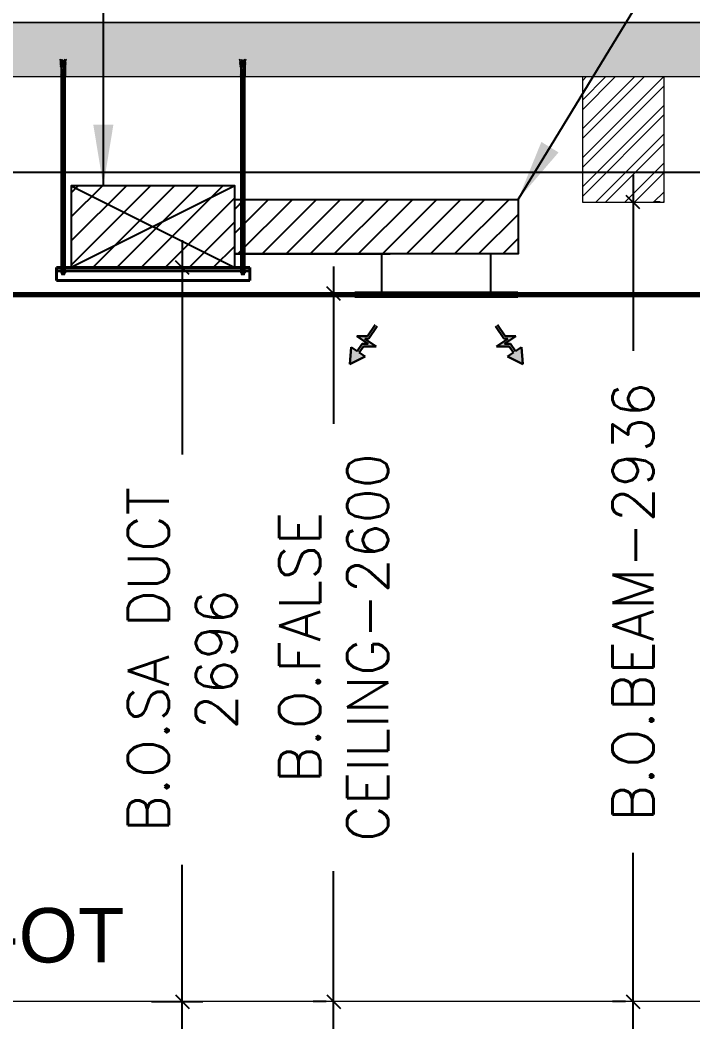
# Model space of a CAD drawing. Header units: millimetres. Extents: x 1327414 to 2139344, y -346496 to -91575.
# Drawn here: x 2128345 to 2130815, y -257392 to -253688 of the extents above; entities that cross this region are included whole.
import ezdxf

# ---------------------------------------------------------------- set-up
doc = ezdxf.new("R2010")
doc.units = ezdxf.units.MM
doc.header["$LTSCALE"] = 600
doc.header["$MEASUREMENT"] = 0
doc.header["$PDMODE"] = 35
doc.layers.add('HTL-COPPER PIPE', color=6, linetype='Continuous')
doc.layers.add('MEP_HVAC_DRAIN_PIPE', color=7, linetype='Continuous')
for name, color, linetype, lineweight in [('M_HVAC_DUCT SUPPORT', 16, 'Continuous', 20), ('MEP_HVAC_RA_DUCT', 1, 'Continuous', 9), ('MEP_HVAC_SA_ARROW', 3, 'Continuous', 30), ('MEP_HVAC_SUPPLY_AIR_DUCT', 3, 'Continuous', 30)]:
    doc.layers.add(name, color=color, linetype=linetype, lineweight=lineweight)
doc.styles.add('ARIAL', font='arial.ttf')
doc.dimstyles.get("Standard").update_dxf_attribs({"dimscale": 1.5, "dimtxt": 150, "dimasz": 150, "dimexe": 100, "dimexo": 100, "dimgap": 0.25, "dimtad": 0, "dimdec": 0, "dimzin": 0, "dimdsep": 46, "dimtxsty": 'ARIAL', "dimcen": 0.09, "dimdle": 100, "dimclrd": 7, "dimclre": 7, "dimclrt": 7, "dimadec": 0, "dimazin": 0, "dimtfac": 1, "dimtdec": 0, "dimtofl": 0, "dimtmove": 0, "dimatfit": 3, "dimfxl": 0, "dimtolj": 1, "dimtzin": 0, "dimarcsym": 0})
doc.dimstyles.new('TEXT', dxfattribs={"dimscale": 0, "dimtxt": 500, "dimasz": 100, "dimexe": 75, "dimexo": 100, "dimgap": 50, "dimtad": 0, "dimdec": 0, "dimzin": 0, "dimdsep": 46, "dimtxsty": 'ARIAL', "dimblk": 'OBLIQUE', "dimcen": 0.09, "dimdle": 100, "dimclrd": 256, "dimclre": 256, "dimclrt": 6, "dimadec": 0, "dimazin": 0, "dimtfac": 1, "dimtdec": 0, "dimtofl": 0, "dimtmove": 2, "dimatfit": 3, "dimfxl": 0, "dimfrac": 2, "dimtolj": 1, "dimtzin": 0, "dimarcsym": 0})

# ---------------------------------------------------------------- blocks, each defined once
blk = doc.blocks.new('*U189')
at = {"layer": 'M_HVAC_DUCT SUPPORT', "color": 8, "linetype": 'Continuous', "ltscale": 500}
for p, q in [((-73463.1, 602192.4), (-73464.7, 602201.7)), ((-73464.7, 602201.7), (-73461.2, 602198.1)), ((-73463.5, 602192.4), (-73442.3, 602192.4)), ((-73462.6, 602188.6), (-73463.5, 602192.4)), ((-73461.2, 602198.1), (-73457.5, 602200.9)), ((-73458.1, 602173.3), (-73459.6, 602193.5)), ((-73459.1, 602194.3, 51366.3), (-73446.7, 602194.3, 51366.3)), ((-73457.5, 602200.9), (-73455.7, 602197.4)), ((-73455.7, 602197.4), (-73453.4, 602167.7)), ((-73450.1, 602197.4), (-73452.4, 602167.7)), ((-73448.3, 602200.9), (-73450.1, 602197.4)), ((-73444.6, 602198.1), (-73448.3, 602200.9)), ((-73447.7, 602173.3), (-73446.2, 602193.5)), ((-73441.1, 602201.7), (-73444.6, 602198.1)), ((-73443.2, 602188.6), (-73442.3, 602192.4)), ((-73442.7, 602192.4), (-73441.1, 602201.7)), ((-72803.3, 602192.4), (-72805, 602201.7)), ((-72805, 602201.7), (-72801.5, 602198.1)), ((-72803.8, 602192.4), (-72782.6, 602192.4)), ((-72802.9, 602188.6), (-72803.8, 602192.4)), ((-72801.5, 602198.1), (-72797.8, 602200.9)), ((-72798.3, 602173.3), (-72799.9, 602193.5)), ((-72799.4, 602194.3, 51366.3), (-72787, 602194.3, 51366.3)), ((-72797.8, 602200.9), (-72796, 602197.4)), ((-72796, 602197.4), (-72793.7, 602167.7)), ((-72790.4, 602197.4), (-72792.7, 602167.7)), ((-72788.6, 602200.9), (-72790.4, 602197.4)), ((-72784.9, 602198.1), (-72788.6, 602200.9)), ((-72788, 602173.3), (-72786.5, 602193.5)), ((-72781.4, 602201.7), (-72784.9, 602198.1)), ((-72783.5, 602188.6), (-72782.6, 602192.4)), ((-72783, 602192.4), (-72781.4, 602201.7)), ((-73463.5, 602188.6), (-73442.3, 602188.6)), ((-73462.6, 602184.8), (-73463.5, 602188.6)), ((-73463.5, 602184.8), (-73442.3, 602184.8)), ((-73462.6, 602181), (-73463.5, 602184.8)), ((-73463.1, 602181), (-73442.7, 602181)), ((-73462.2, 602177.1), (-73463.1, 602181)), ((-73443.2, 602177.1), (-73462.6, 602177.1)), ((-73461.8, 602173.3), (-73462.6, 602177.1)), ((-73462.2, 602177.1), (-73443.6, 602177.1)), ((-73462.2, 602173.3), (-73443.6, 602173.3)), ((-73462.2, 602145.2), (-73462.2, 602173.3)), ((-73458.9, 602163.1), (-73446.9, 602164)), ((-73458.9, 602163.1), (-73458.1, 602164)), ((-73458.1, 602162.3), (-73458.9, 602163.1)), ((-73458.9, 602161.4), (-73446.9, 602162.3)), ((-73458.9, 602161.4), (-73458.1, 602162.3)), ((-73458.1, 602160.6), (-73458.9, 602161.4)), ((-73458.9, 602159.7), (-73446.9, 602160.6)), ((-73458.9, 602159.7), (-73458.1, 602160.6)), ((-73458.1, 602158.9), (-73458.9, 602159.7)), ((-73458.9, 602158.1), (-73446.9, 602158.9)), ((-73458.9, 602158.1), (-73458.1, 602158.9)), ((-73458.1, 602157.2), (-73458.9, 602158.1)), ((-73458.9, 602156.4), (-73446.9, 602157.2)), ((-73458.9, 602156.4), (-73458.1, 602157.2)), ((-73458.1, 602155.5), (-73458.9, 602156.4)), ((-73458.9, 602154.7), (-73446.9, 602155.5)), ((-73458.9, 602154.7), (-73458.1, 602155.5)), ((-73458.1, 602153.8), (-73458.9, 602154.7)), ((-73458.9, 602153), (-73446.9, 602153.8)), ((-73458.9, 602153), (-73458.1, 602153.8)), ((-73458.1, 602152.1), (-73458.9, 602153)), ((-73458.9, 602151.3), (-73446.9, 602152.1)), ((-73458.9, 602151.3), (-73458.1, 602152.1)), ((-73458.1, 602164), (-73458.1, 602173.3)), ((-73447.7, 602164.8), (-73458.1, 602164.8)), ((-73458.1, 602164), (-73447.7, 602164.8)), ((-73458.1, 602164), (-73447.7, 602164.8)), ((-73458.1, 602162.3), (-73447.7, 602163.1)), ((-73458.1, 602160.6), (-73447.7, 602161.4)), ((-73458.1, 602158.9), (-73447.7, 602159.7)), ((-73458.1, 602157.2), (-73447.7, 602158.1)), ((-73458.1, 602155.5), (-73447.7, 602156.4)), ((-73458.1, 602153.8), (-73447.7, 602154.7)), ((-73458.1, 602152.1), (-73447.7, 602153)), ((-73452.4, 602167.7), (-73453.4, 602167.7)), ((-73447.7, 602164.8), (-73447.7, 602173.3)), ((-73446.9, 602164), (-73447.7, 602164.8)), ((-73447.7, 602163.1), (-73446.9, 602164)), ((-73446.9, 602162.3), (-73447.7, 602163.1)), ((-73447.7, 602161.4), (-73446.9, 602162.3)), ((-73446.9, 602160.6), (-73447.7, 602161.4)), ((-73447.7, 602159.7), (-73446.9, 602160.6)), ((-73446.9, 602158.9), (-73447.7, 602159.7)), ((-73447.7, 602158.1), (-73446.9, 602158.9)), ((-73446.9, 602157.2), (-73447.7, 602158.1)), ((-73447.7, 602156.4), (-73446.9, 602157.2)), ((-73446.9, 602155.5), (-73447.7, 602156.4)), ((-73447.7, 602154.7), (-73446.9, 602155.5)), ((-73446.9, 602153.8), (-73447.7, 602154.7)), ((-73447.7, 602153), (-73446.9, 602153.8)), ((-73446.9, 602152.1), (-73447.7, 602153)), ((-73447.7, 602151.3), (-73446.9, 602152.1)), ((-73444, 602173.3), (-73443.2, 602177.1)), ((-73443.6, 602177.1), (-73442.7, 602181)), ((-73443.6, 602173.3), (-73443.6, 602145.2)), ((-73443.2, 602184.8), (-73442.3, 602188.6)), ((-73443.2, 602181), (-73442.3, 602184.8)), ((-72803.8, 602188.6), (-72782.6, 602188.6)), ((-72802.9, 602184.8), (-72803.8, 602188.6)), ((-72803.8, 602184.8), (-72782.6, 602184.8)), ((-72802.9, 602181), (-72803.8, 602184.8)), ((-72803.3, 602181), (-72783, 602181)), ((-72802.5, 602177.1), (-72803.3, 602181)), ((-72783.5, 602177.1), (-72802.9, 602177.1)), ((-72802.1, 602173.3), (-72802.9, 602177.1)), ((-72802.5, 602177.1), (-72783.9, 602177.1)), ((-72802.5, 602173.3), (-72783.9, 602173.3)), ((-72802.5, 602145.2), (-72802.5, 602173.3)), ((-72799.2, 602163.1), (-72787.2, 602164)), ((-72799.2, 602163.1), (-72798.3, 602164)), ((-72798.3, 602162.3), (-72799.2, 602163.1)), ((-72799.2, 602161.4), (-72787.2, 602162.3)), ((-72799.2, 602161.4), (-72798.3, 602162.3)), ((-72798.3, 602160.6), (-72799.2, 602161.4)), ((-72799.2, 602159.7), (-72787.2, 602160.6)), ((-72799.2, 602159.7), (-72798.3, 602160.6)), ((-72798.3, 602158.9), (-72799.2, 602159.7)), ((-72799.2, 602158.1), (-72787.2, 602158.9)), ((-72799.2, 602158.1), (-72798.3, 602158.9)), ((-72798.3, 602157.2), (-72799.2, 602158.1)), ((-72799.2, 602156.4), (-72787.2, 602157.2)), ((-72799.2, 602156.4), (-72798.3, 602157.2)), ((-72798.3, 602155.5), (-72799.2, 602156.4)), ((-72799.2, 602154.7), (-72787.2, 602155.5)), ((-72799.2, 602154.7), (-72798.3, 602155.5)), ((-72798.3, 602153.8), (-72799.2, 602154.7)), ((-72799.2, 602153), (-72787.2, 602153.8)), ((-72799.2, 602153), (-72798.3, 602153.8)), ((-72798.3, 602152.1), (-72799.2, 602153)), ((-72799.2, 602151.3), (-72787.2, 602152.1)), ((-72799.2, 602151.3), (-72798.3, 602152.1)), ((-72798.3, 602164), (-72798.3, 602173.3)), ((-72788, 602164.8), (-72798.3, 602164.8)), ((-72798.3, 602164), (-72788, 602164.8)), ((-72798.3, 602164), (-72788, 602164.8)), ((-72798.3, 602162.3), (-72788, 602163.1)), ((-72798.3, 602160.6), (-72788, 602161.4)), ((-72798.3, 602158.9), (-72788, 602159.7)), ((-72798.3, 602157.2), (-72788, 602158.1)), ((-72798.3, 602155.5), (-72788, 602156.4)), ((-72798.3, 602153.8), (-72788, 602154.7)), ((-72798.3, 602152.1), (-72788, 602153)), ((-72792.7, 602167.7), (-72793.7, 602167.7)), ((-72788, 602164.8), (-72788, 602173.3)), ((-72787.2, 602164), (-72788, 602164.8)), ((-72788, 602163.1), (-72787.2, 602164)), ((-72787.2, 602162.3), (-72788, 602163.1)), ((-72788, 602161.4), (-72787.2, 602162.3)), ((-72787.2, 602160.6), (-72788, 602161.4)), ((-72788, 602159.7), (-72787.2, 602160.6)), ((-72787.2, 602158.9), (-72788, 602159.7)), ((-72788, 602158.1), (-72787.2, 602158.9)), ((-72787.2, 602157.2), (-72788, 602158.1)), ((-72788, 602156.4), (-72787.2, 602157.2)), ((-72787.2, 602155.5), (-72788, 602156.4)), ((-72788, 602154.7), (-72787.2, 602155.5)), ((-72787.2, 602153.8), (-72788, 602154.7)), ((-72788, 602153), (-72787.2, 602153.8)), ((-72787.2, 602152.1), (-72788, 602153)), ((-72788, 602151.3), (-72787.2, 602152.1)), ((-72784.3, 602173.3), (-72783.5, 602177.1)), ((-72783.9, 602177.1), (-72783, 602181)), ((-72783.9, 602173.3), (-72783.9, 602145.2)), ((-72783.5, 602184.8), (-72782.6, 602188.6)), ((-72783.5, 602181), (-72782.6, 602184.8)), ((-73461.3, 602143.8), (-73461.3, 602137.8)), ((-73444.5, 602143.8), (-73461.3, 602143.8)), ((-73460.3, 602137), (-73461.3, 602137.8)), ((-73445.5, 602137), (-73460.3, 602137)), ((-73459.3, 602147.9), (-73459.3, 602145.2)), ((-73447.3, 602147.9), (-73459.3, 602147.9)), ((-73458.1, 602150.4), (-73458.9, 602151.3)), ((-73458.9, 602149.6), (-73446.9, 602150.4)), ((-73458.9, 602149.6), (-73458.1, 602150.4)), ((-73458.1, 602148.7), (-73458.9, 602149.6)), ((-73458.9, 602147.9), (-73446.9, 602148.7)), ((-73458.9, 602147.9), (-73458.1, 602148.7)), ((-73458.9, 602147.9), (-73458.9, 602147.9)), ((-73458.1, 602150.4), (-73447.7, 602151.3)), ((-73458.1, 602148.7), (-73447.7, 602149.6)), ((-73457.1, 602143.8), (-73457.1, 602137.8)), ((-73448.7, 602143.8), (-73448.7, 602137.8)), ((-73446.9, 602150.4), (-73447.7, 602151.3)), ((-73447.7, 602149.6), (-73446.9, 602150.4)), ((-73446.9, 602148.7), (-73447.7, 602149.6)), ((-73447.7, 602147.9), (-73446.9, 602148.7)), ((-73447.3, 602147.9), (-73447.3, 602145.2)), ((-73445.5, 602137), (-73444.5, 602137.8)), ((-73444.5, 602143.8), (-73444.5, 602137.8)), ((-72801.5, 602143.8), (-72801.5, 602137.8)), ((-72784.8, 602143.8), (-72801.5, 602143.8)), ((-72800.6, 602137), (-72801.5, 602137.8)), ((-72785.8, 602137), (-72800.6, 602137)), ((-72799.6, 602147.9), (-72799.6, 602145.2)), ((-72787.6, 602147.9), (-72799.6, 602147.9)), ((-72798.3, 602150.4), (-72799.2, 602151.3)), ((-72799.2, 602149.6), (-72787.2, 602150.4)), ((-72799.2, 602149.6), (-72798.3, 602150.4)), ((-72798.3, 602148.7), (-72799.2, 602149.6)), ((-72799.2, 602147.9), (-72787.2, 602148.7)), ((-72799.2, 602147.9), (-72798.3, 602148.7)), ((-72799.2, 602147.9), (-72799.2, 602147.9)), ((-72798.3, 602150.4), (-72788, 602151.3)), ((-72798.3, 602148.7), (-72788, 602149.6)), ((-72797.4, 602143.8), (-72797.4, 602137.8)), ((-72789, 602143.8), (-72789, 602137.8)), ((-72787.2, 602150.4), (-72788, 602151.3)), ((-72788, 602149.6), (-72787.2, 602150.4)), ((-72787.2, 602148.7), (-72788, 602149.6)), ((-72788, 602147.9), (-72787.2, 602148.7)), ((-72787.6, 602147.9), (-72787.6, 602145.2)), ((-72785.8, 602137), (-72784.8, 602137.8)), ((-72784.8, 602143.8), (-72784.8, 602137.8))]:
    blk.add_line(p, q, dxfattribs=at)
at = {"layer": 'M_HVAC_DUCT SUPPORT', "color": 8, "lineweight": 40}
for p, q in [((-73457.9, 602137), (-73457.9, 601424.5)), ((-73447.9, 601424.5), (-73447.9, 602137)), ((-72798.2, 602137), (-72798.2, 601424.5)), ((-72793.2, 602137), (-72793.2, 602137)), ((-72793.2, 602137), (-72793.2, 602137)), ((-72788.2, 601424.5), (-72788.2, 602137)), ((-73478, 601437), (-73478, 601437)), ((-73478, 601437), (-73478, 601424.5)), ((-73478, 601389.3), (-73478, 601437)), ((-73478, 601437), (-72768, 601437)), ((-72768, 601437), (-73478, 601437)), ((-73478, 601424.5), (-73478, 601424.5)), ((-73478, 601424.5), (-73478, 601389.3)), ((-72768, 601424.5), (-73478, 601424.5)), ((-72768, 601424.5), (-73478, 601424.5)), ((-73457.9, 601437), (-73462.8, 601437)), ((-73462.8, 601437), (-73457.9, 601437)), ((-73457.9, 601424.5), (-73462.8, 601424.5)), ((-73462.8, 601424.5), (-73457.9, 601424.5)), ((-73448.2, 601437), (-73457.9, 601437)), ((-73457.9, 601437), (-73448.2, 601437)), ((-73448.2, 601424.5), (-73457.9, 601424.5)), ((-73457.9, 601424.5), (-73448.2, 601424.5)), ((-73448.2, 601437), (-73443.3, 601437)), ((-73443.3, 601437), (-73448.2, 601437)), ((-73448.2, 601424.5), (-73443.3, 601424.5)), ((-73443.3, 601424.5), (-73448.2, 601424.5)), ((-72797.9, 601437), (-72802.8, 601437)), ((-72802.8, 601437), (-72797.9, 601437)), ((-72797.9, 601424.5), (-72802.8, 601424.5)), ((-72802.8, 601424.5), (-72797.9, 601424.5)), ((-72788.2, 601437), (-72797.9, 601437)), ((-72797.9, 601437), (-72788.2, 601437)), ((-72788.2, 601424.5), (-72797.9, 601424.5)), ((-72797.9, 601424.5), (-72788.2, 601424.5)), ((-72788.2, 601437), (-72783.3, 601437)), ((-72783.3, 601437), (-72788.2, 601437)), ((-72788.2, 601424.5), (-72783.3, 601424.5)), ((-72783.3, 601424.5), (-72788.2, 601424.5)), ((-72768, 601437), (-72768, 601389.3)), ((-72768, 601424.5), (-72768, 601437)), ((-72768, 601437), (-72768, 601437)), ((-72768, 601389.3), (-72768, 601424.5)), ((-72768, 601424.5), (-72768, 601424.5)), ((-73478, 601389.3), (-73478, 601389.3)), ((-72768, 601389.3), (-73478, 601389.3)), ((-72768, 601389.3), (-73478, 601389.3)), ((-73453, 601390.1), (-73453, 601390.1)), ((-73453, 601390.1), (-73453, 601390.1)), ((-72793, 601390.1), (-72793, 601390.1)), ((-72793, 601390.1), (-72793, 601390.1)), ((-72768, 601389.3), (-72768, 601389.3))]:
    blk.add_line(p, q, dxfattribs=at)
at = {"layer": 'M_HVAC_DUCT SUPPORT', "color": 8}
for p, q in [((-73461.4, 601423.1), (-73461.4, 601417.1)), ((-73444.7, 601423.1), (-73461.4, 601423.1)), ((-73460, 601416.3), (-73461.4, 601417.1)), ((-73446.1, 601416.3), (-73460, 601416.3)), ((-73459.2, 601416.2), (-73457.6, 601416.3)), ((-73459.1, 601416.3), (-73459.2, 601416.2)), ((-73459.2, 601416.2), (-73458.2, 601415.5)), ((-73459, 601414.6), (-73447, 601415.5)), ((-73459, 601414.6), (-73458.2, 601415.5)), ((-73458.2, 601413.8), (-73459, 601414.6)), ((-73459, 601413), (-73447, 601413.8)), ((-73459, 601413), (-73458.2, 601413.8)), ((-73458.2, 601412.1), (-73459, 601413)), ((-73459, 601411.3), (-73447, 601412.1)), ((-73459, 601411.3), (-73458.2, 601412.1)), ((-73458.3, 601410.5), (-73459, 601411.3)), ((-73447.9, 601416.3), (-73458.2, 601416.3)), ((-73458.2, 601415.5), (-73447.9, 601416.3)), ((-73458.2, 601415.5), (-73447.9, 601416.3)), ((-73458.2, 601413.8), (-73447.9, 601414.6)), ((-73458.2, 601412.1), (-73447.9, 601413)), ((-73457.2, 601423.1), (-73457.2, 601417.1)), ((-73457, 601410.5), (-73447.9, 601411.3)), ((-73448.9, 601423.1), (-73448.9, 601417.1)), ((-73447, 601415.5), (-73447.9, 601416.3)), ((-73447.9, 601414.6), (-73447, 601415.5)), ((-73447, 601413.8), (-73447.9, 601414.6)), ((-73447.9, 601413), (-73447, 601413.8)), ((-73447, 601412.1), (-73447.9, 601413)), ((-73447.9, 601411.3), (-73447, 601412.1)), ((-73447.1, 601410.5), (-73447.9, 601411.3)), ((-73446.1, 601416.3), (-73444.7, 601417.1)), ((-73444.7, 601423.1), (-73444.7, 601417.1)), ((-72801.4, 601423.1), (-72801.4, 601417.1)), ((-72784.7, 601423.1), (-72801.4, 601423.1)), ((-72800, 601416.3), (-72801.4, 601417.1)), ((-72786.1, 601416.3), (-72800, 601416.3)), ((-72799.2, 601416.2), (-72797.6, 601416.3)), ((-72799.1, 601416.3), (-72799.2, 601416.2)), ((-72799.2, 601416.2), (-72798.2, 601415.5)), ((-72799, 601414.6), (-72787, 601415.5)), ((-72799, 601414.6), (-72798.2, 601415.5)), ((-72798.2, 601413.8), (-72799, 601414.6)), ((-72799, 601413), (-72787, 601413.8)), ((-72799, 601413), (-72798.2, 601413.8)), ((-72798.2, 601412.1), (-72799, 601413)), ((-72799, 601411.3), (-72787, 601412.1)), ((-72799, 601411.3), (-72798.2, 601412.1)), ((-72798.3, 601410.5), (-72799, 601411.3)), ((-72787.9, 601416.3), (-72798.2, 601416.3)), ((-72798.2, 601415.5), (-72787.9, 601416.3)), ((-72798.2, 601415.5), (-72787.9, 601416.3)), ((-72798.2, 601413.8), (-72787.9, 601414.6)), ((-72798.2, 601412.1), (-72787.9, 601413)), ((-72797.2, 601423.1), (-72797.2, 601417.1)), ((-72797, 601410.5), (-72787.9, 601411.3)), ((-72788.9, 601423.1), (-72788.9, 601417.1)), ((-72787, 601415.5), (-72787.9, 601416.3)), ((-72787.9, 601414.6), (-72787, 601415.5)), ((-72787, 601413.8), (-72787.9, 601414.6)), ((-72787.9, 601413), (-72787, 601413.8)), ((-72787, 601412.1), (-72787.9, 601413)), ((-72787.9, 601411.3), (-72787, 601412.1)), ((-72787.1, 601410.5), (-72787.9, 601411.3)), ((-72786.1, 601416.3), (-72784.7, 601417.1)), ((-72784.7, 601423.1), (-72784.7, 601417.1)), ((-73458.3, 601410.5), (-73447.1, 601410.5)), ((-72798.3, 601410.5), (-72787.1, 601410.5))]:
    blk.add_line(p, q, dxfattribs=at)
at = {"layer": 'M_HVAC_DUCT SUPPORT', "color": 8, "linetype": 'Continuous', "ltscale": 500}
for points in [[(-73442.9, 602143.8), (-73462.9, 602143.8), (-73462.9, 602145.2), (-73442.9, 602145.2)], [(-72783.2, 602143.8), (-72803.2, 602143.8), (-72803.2, 602145.2), (-72783.2, 602145.2)]]:
    blk.add_lwpolyline(points, close=True, dxfattribs=at)
at = {"layer": 'M_HVAC_DUCT SUPPORT', "color": 8}
for points in [[(-73443, 601423.1), (-73463.1, 601423.1), (-73463.1, 601424.5), (-73443, 601424.5)], [(-72783, 601423.1), (-72803.1, 601423.1), (-72803.1, 601424.5), (-72783, 601424.5)]]:
    blk.add_lwpolyline(points, close=True, dxfattribs=at)
at = {"layer": 'M_HVAC_DUCT SUPPORT', "color": 8, "linetype": 'Continuous', "ltscale": 500}
for centre, radius, start, end in [((-73458.8, 602193.5, 51366.3), 0.846, 110.7967, 184.4577), ((-73447, 602193.5, 51366.3), 0.846, 355.5423, 69.2033), ((-72799.1, 602193.5, 51366.3), 0.846, 110.7967, 184.4577), ((-72787.3, 602193.5, 51366.3), 0.846, 355.5423, 69.2033), ((-73459.2, 602140.1), 3.11, 227.7922, 312.2078), ((-73452.9, 602148.3), 11.3, 248.2539, 291.7739), ((-73446.6, 602140.1), 3.11, 227.7922, 312.2078), ((-72799.5, 602140.1), 3.11, 227.7922, 312.2078), ((-72793.2, 602148.3), 11.3, 248.2539, 291.7739), ((-72786.9, 602140.1), 3.11, 227.7922, 312.2078)]:
    blk.add_arc(centre, radius, start, end, dxfattribs=at)
at = {"layer": 'M_HVAC_DUCT SUPPORT', "color": 8}
for centre, radius, start, end in [((-73459.3, 601419.4, -8.6), 3.02, 230.7942, 312.8278), ((-73453.1, 601427.6, -8.6), 11.3, 248.2539, 291.7739), ((-73446.8, 601419.4, -8.6), 3.02, 227.1722, 309.2058), ((-72799.3, 601419.4, -8.6), 3.02, 230.7942, 312.8278), ((-72793.1, 601427.6, -8.6), 11.3, 248.2539, 291.7739), ((-72786.8, 601419.4, -8.6), 3.02, 227.1722, 309.2058)]:
    blk.add_arc(centre, radius, start, end, dxfattribs=at)
blk = doc.blocks.new('_Oblique')
at = {"color": 0, "linetype": 'ByBlock', "lineweight": -2}
blk.add_line((-0.5, -0.5), (0.5, 0.5), dxfattribs=at)
blk = doc.blocks.new('*D196')
at = {"layer": 'Defpoints', "color": 0, "linetype": 'ByBlock', "transparency": 16777216}
for p in [(2130595.4, -254356), (2130595.4, -254356), (2130667.6, -257292)]:
    blk.add_point(p, dxfattribs=at)
at = {"layer": 'HTL-COPPER PIPE', "color": 8, "linetype": 'ByBlock', "lineweight": -2, "transparency": 16777216}
for p, q in [((2130595.4, -254256), (2130595.4, -254902.5)), ((2130595.4, -257392), (2130595.4, -256745.4))]:
    blk.add_line(p, q, dxfattribs=at)
at = {"layer": 'HTL-COPPER PIPE', "color": 253, "linetype": 'ByBlock', "lineweight": -2, "transparency": 16777216}
for p, q in [((2130695.4, -254356), (2130670.4, -254356)), ((2130567.6, -257292), (2130520.4, -257292))]:
    blk.add_line(p, q, dxfattribs=at)
at = {"layer": 'HTL-COPPER PIPE', "color": 8, "linetype": 'ByBlock', "lineweight": -2, "transparency": 16777216, "xscale": 50, "yscale": 50, "zscale": 50}
for p, rotation in [((2130595.4, -254356), 90), ((2130595.4, -257292), 270)]:
    blk.add_blockref('_Oblique', p, dxfattribs=dict(at, rotation=rotation))
at = {"layer": 'HTL-COPPER PIPE', "color": 8, "linetype": 'ByBlock', "lineweight": 0, "transparency": 16777216, "insert": (2130595.4, -255824), "char_height": 200, "attachment_point": 5, "rotation": 90, "style": 'ARIAL'}
blk.add_mtext('\\A1;{\\Fromans|c0;\\H0.75x;\\C7;B.O.BEAM-2936}', dxfattribs=at)
blk = doc.blocks.new('*D198')
at = {"layer": 'Defpoints', "color": 0, "linetype": 'ByBlock', "transparency": 16777216}
for p in [(2129496, -254691.7), (2129496, -254691.7), (2129568.2, -257292)]:
    blk.add_point(p, dxfattribs=at)
at = {"layer": 'HTL-COPPER PIPE', "color": 8, "linetype": 'ByBlock', "lineweight": -2, "transparency": 16777216}
for p, q in [((2129496, -254591.7), (2129496, -255170.4)), ((2129496, -257392), (2129496, -256813.3))]:
    blk.add_line(p, q, dxfattribs=at)
at = {"layer": 'HTL-COPPER PIPE', "color": 253, "linetype": 'ByBlock', "lineweight": -2, "transparency": 16777216}
for p, q in [((2129596, -254691.7), (2129571, -254691.7)), ((2129468.2, -257292), (2129421, -257292))]:
    blk.add_line(p, q, dxfattribs=at)
at = {"layer": 'HTL-COPPER PIPE', "color": 8, "linetype": 'ByBlock', "lineweight": -2, "transparency": 16777216, "xscale": 50, "yscale": 50, "zscale": 50}
for p, rotation in [((2129496, -254691.7), 90), ((2129496, -257292), 270)]:
    blk.add_blockref('_Oblique', p, dxfattribs=dict(at, rotation=rotation))
at = {"layer": 'HTL-COPPER PIPE', "color": 8, "linetype": 'ByBlock', "lineweight": 0, "transparency": 16777216, "insert": (2129496, -255991.9), "char_height": 200, "attachment_point": 5, "rotation": 90, "style": 'ARIAL'}
blk.add_mtext('\\A1;{\\Fromans|c0;\\H0.75x;\\C7;B.O.FALSE\\PCEILING-2600}', dxfattribs=at)
blk = doc.blocks.new('*D201')
at = {"layer": 'Defpoints', "color": 0, "linetype": 'ByBlock', "transparency": 16777216}
for p in [(2128940.3, -254596), (2128940.3, -254596), (2128726.8, -257292)]:
    blk.add_point(p, dxfattribs=at)
at = {"layer": 'HTL-COPPER PIPE', "color": 8, "linetype": 'ByBlock', "lineweight": -2, "transparency": 16777216}
for p, q in [((2128940.3, -254496), (2128940.3, -255282.1)), ((2128940.3, -257392), (2128940.3, -256789.5))]:
    blk.add_line(p, q, dxfattribs=at)
at = {"layer": 'HTL-COPPER PIPE', "color": 253, "linetype": 'ByBlock', "lineweight": -2, "transparency": 16777216}
for p, q in [((2129040.3, -254596), (2129015.3, -254596)), ((2128826.8, -257292), (2129015.3, -257292))]:
    blk.add_line(p, q, dxfattribs=at)
at = {"layer": 'HTL-COPPER PIPE', "color": 8, "linetype": 'ByBlock', "lineweight": -2, "transparency": 16777216, "xscale": 50, "yscale": 50, "zscale": 50}
for p, rotation in [((2128940.3, -254596), 90), ((2128940.3, -257292), 270)]:
    blk.add_blockref('_Oblique', p, dxfattribs=dict(at, rotation=rotation))
at = {"layer": 'HTL-COPPER PIPE', "color": 8, "linetype": 'ByBlock', "lineweight": 0, "transparency": 16777216, "insert": (2128940.3, -256035.8), "char_height": 200, "attachment_point": 5, "rotation": 90, "style": 'ARIAL'}
blk.add_mtext('\\A1;{\\Fromans|c0;\\H0.75011x;\\C7;B.O.\\C3;SA\\C7; DUCT\\P2696}', dxfattribs=at)
blk = doc.blocks.new('SA_ARROW')
at = {"layer": 'MEP_HVAC_SA_ARROW'}
h = blk.add_hatch(color=256, dxfattribs=at)
h.set_gradient(color1=(0, 255, 0), tint=1, name='INVCURVED')
h.paths.add_polyline_path([(192346.2, -27915.8), (192373, -27915.8), (192373, -27943.3), (192334.5, -27969.5), (192384.6, -27969.5), (192373, -27977.5), (192373, -28032.4), (192382, -28032.4), (192382, -27982.3), (192413.9, -27960.5), (192363.8, -27960.5), (192382, -27948.1), (192382, -27915.8), (192408.8, -27915.8), (192377.5, -27861.5)])
at = {"layer": 'MEP_HVAC_SA_ARROW', "color": 0}
for p, q in [((192346.2, -27915.8), (192377.5, -27861.5)), ((192377.5, -27861.5), (192408.8, -27915.8)), ((192373, -27915.8), (192346.2, -27915.8)), ((192373, -27943.3), (192373, -27915.8)), ((192408.8, -27915.8), (192382, -27915.8)), ((192382, -27915.8), (192382, -27948.1)), ((192334.5, -27969.5), (192373, -27943.3)), ((192382, -27948.1), (192363.8, -27960.5)), ((192363.8, -27960.5), (192413.9, -27960.5)), ((192413.9, -27960.5), (192382, -27982.3)), ((192384.6, -27969.5), (192334.5, -27969.5)), ((192373, -27977.5), (192384.6, -27969.5)), ((192373, -28032.4), (192373, -27977.5)), ((192382, -27982.3), (192382, -28032.4))]:
    blk.add_line(p, q, dxfattribs=at)

msp = doc.modelspace()

# ---------------------------------------------------------------- hatches: boundary and pattern name
at = {"layer": 'MEP_HVAC_DRAIN_PIPE', "lineweight": 0}
h = msp.add_hatch(dxfattribs=at)
h.set_pattern_fill('AR-CONC', color=8, scale=50)
h.set_pattern_definition([(50, (645042.12, -13380.07), (358.63009, -31.37607), [37.5, -412.5]), (355, (645042.12, -13380.07), (-69.37567, 376.09607), [30, -330]), (100.451444, (645072, -13382.7), (289.25442, 344.719995), [31.8701, -350.57106]), (46.1842, (645042.1, -13280.07), (533.62067, -82.75964), [56.25, -618.75]), (96.635635, (645086.6, -13286.97), (467.33097, 487.0593), [47.80517, -525.85688]), (351.184164, (645042.1, -13280.07), (467.33097, 487.0593), [45, -495]), (21, (645092.12, -13305.07), (298.453526, -201.309445), [37.5, -412.5]), (326, (645092.12, -13305.07), (121.65767, 362.57502), [30, -330]), (71.451445, (645117, -13321.85), (420.11119, 161.26558), [31.870095, -350.57106]), (37.5, (645042.12, -13380.07), (6.079928, 166.446927), [0, -326, 0, -335, 0, -331.25]), (7.5, (645042.12, -13380.07), (131.534769, 197.205856), [0, -191, 0, -318.5, 0, -126.25]), (327.5, (644930.62, -13380.07), (266.911218, -11.277436), [0, -125, 0, -390, 0, -517.5]), (317.5, (644880.62, -13380.07), (291.593085, 50.05249), [0, -162.5, 0, -259, 0, -367.5])])
h.paths.add_polyline_path([(2126826.3, -253696), (2138081.1, -253696), (2138081.1, -253896), (2126826.3, -253896)])
h = msp.add_hatch(dxfattribs=at)
h.set_pattern_fill('ANSI32', color=8, scale=200)
h.set_pattern_definition([(45, (646165.075, -13380.07), (-53.0330086, 53.0330086), []), (45, (646200.43, -13380.07), (-53.0330086, 53.0330086), [])])
h.paths.add_polyline_path([(2130409.7, -253896), (2130409.7, -254356), (2130709.7, -254356), (2130709.7, -253896)])
at = {"layer": 'MEP_HVAC_SUPPLY_AIR_DUCT', "lineweight": -2}
h = msp.add_hatch(dxfattribs=at)
h.set_pattern_fill('ANSI31', color=8, scale=500)
h.set_pattern_definition([(45, (-42367.58, 16594.6), (-44.1941738, 44.1941738), [])])
h.paths.add_polyline_path([(2128532.7, -254596), (2129132.7, -254596), (2129132.7, -254296), (2128532.7, -254296)])
h = msp.add_hatch(dxfattribs=at)
h.set_pattern_fill('ANSI31', color=8, scale=500)
h.set_pattern_definition([(45, (-42390.08, 16619.6), (-44.1941738, 44.1941738), [])])
h.paths.add_polyline_path([(2129132.7, -254346), (2130173.2, -254346), (2130173.2, -254546), (2129132.7, -254546)])

# ---------------------------------------------------------------- linework, layer by layer
at = {"layer": 'HTL-COPPER PIPE', "color": 8, "linetype": 'ByBlock', "lineweight": 0, "elevation": 204675.5}
for points in [[(2138081.1, -253696), (2126826.3, -253696)], [(2138081.1, -253896), (2126826.3, -253896)], [(2130409.7, -253896), (2130409.7, -254356), (2130709.7, -254356), (2130709.7, -253896), (2130409.7, -253896)], [(2138081.1, -257292), (2126826.3, -257292)]]:
    msp.add_lwpolyline(points, dxfattribs=at)
msp.add_lwpolyline([(2126826.3, -253696), (2138081.1, -253696), (2138081.1, -253896), (2126826.3, -253896)], close=True, dxfattribs=at)
at = {"layer": 'MEP_HVAC_RA_DUCT', "color": 8, "lineweight": -2, "elevation": 204675.5}
msp.add_lwpolyline([(2126826.3, -254246), (2138081.1, -254246)], dxfattribs=at)
at = {"layer": 'MEP_HVAC_RA_DUCT', "lineweight": -2, "const_width": 25, "elevation": 204675.5}
msp.add_lwpolyline([(2129573.2, -254696), (2130173.2, -254696)], dxfattribs=at)
at = {"layer": 'MEP_HVAC_SUPPLY_AIR_DUCT', "color": 3, "lineweight": -2, "elevation": 204675.5}
for points in [[(2128532.7, -254596), (2129132.7, -254596), (2129132.7, -254296), (2128532.7, -254296)], [(2129132.7, -254346), (2130173.2, -254346), (2130173.2, -254546), (2129132.7, -254546)]]:
    msp.add_lwpolyline(points, close=True, dxfattribs=at)
for points in [[(2128532.7, -254296), (2129132.7, -254596)], [(2129132.7, -254296), (2128532.7, -254596)], [(2129132.7, -254346), (2129703.2, -254346)], [(2129132.7, -254546), (2129703.2, -254546)]]:
    msp.add_lwpolyline(points, dxfattribs=at)
at = {"layer": 'MEP_HVAC_SUPPLY_AIR_DUCT', "lineweight": -2, "elevation": 204675.5}
for points in [[(2129673.2, -254696), (2129673.2, -254546)], [(2130073.2, -254696), (2130073.2, -254546)]]:
    msp.add_lwpolyline(points, dxfattribs=at)
at = {"layer": 'MEP_HVAC_SUPPLY_AIR_DUCT', "color": 61, "lineweight": -2, "true_color": 0xe5e878, "const_width": 20, "elevation": 204675.5}
msp.add_lwpolyline([(2126826.3, -254696), (2138081.1, -254696)], dxfattribs=at)

# ---------------------------------------------------------------- block references
at = {"layer": 'M_HVAC_DUCT SUPPORT', "lineweight": 0, "xscale": -1}
msp.add_blockref('*U189', (2055709.8, -856033, 204675.5), dxfattribs=at)
at = {"layer": 'MEP_HVAC_SA_ARROW', "lineweight": 0, "rotation": 145.8499195260184}
msp.add_blockref('SA_ARROW', (2273121.4, -386001.6, 204675.5), dxfattribs=at)
at = {"layer": 'MEP_HVAC_SA_ARROW', "lineweight": 0, "xscale": -1, "rotation": 214.1500804739815}
msp.add_blockref('SA_ARROW', (1986625, -386001.6, 204675.5), dxfattribs=at)

# ---------------------------------------------------------------- texts
at = {"layer": 'MEP_HVAC_DRAIN_PIPE', "lineweight": 0, "insert": (2127648.3, -256948.3, 204675.5), "char_height": 200, "attachment_point": 1, "style": 'ARIAL'}
msp.add_mtext_dynamic_manual_height_columns('\\pi163.38883;{\\C8;IVF-OT}', width=1210.816, gutter_width=1375, heights=[0], dxfattribs=at)

# ---------------------------------------------------------------- dimensions: what is measured, and where the dimension line sits
at = {"layer": 'HTL-COPPER PIPE', "color": 7, "linetype": 'ByBlock', "lineweight": 0}
for base, p1, p2, text, picture, middle in [((2130595.4, -254356, 204675.5), (2130667.6, -257292, 204675.5), (2130595.4, -254356, 204675.5), '{\\Fromans|c0;\\H0.75x;\\C7;B.O.BEAM-<>}', '*D196', (2130595.4, -255824, 204675.5)), ((2129496, -254691.7, 204675.5), (2129568.2, -257292, 204675.5), (2129496, -254691.7, 204675.5), '{\\Fromans|c0;\\H0.75x;\\C7;B.O.FALSE\\PCEILING-<>}', '*D198', (2129496, -255991.9, 204675.5))]:
    dim = msp.add_linear_dim(base=base, p1=p1, p2=p2, angle=90, text=text, dimstyle='TEXT', override={"dimscale": 1, "dimtxt": 200, "dimasz": 50, "dimclrd": 8, "dimclre": 253, "dimclrt": 8}, dxfattribs=at)
    dim.commit()
    dim.dimension.update_dxf_attribs({"geometry": picture, "text_midpoint": middle})
dim = msp.add_linear_dim(base=(2128940.3, -254596, 204675.5), p1=(2128726.8, -257292, 204675.5), p2=(2128940.3, -254596, 204675.5), angle=90, text='{\\Fromans|c0;\\H0.75011x;\\C7;B.O.\\C3;SA\\C7; DUCT\\P<>}', dimstyle='TEXT', override={"dimscale": 1, "dimtxt": 200, "dimasz": 50, "dimclrd": 8, "dimclre": 253, "dimclrt": 8}, dxfattribs=at)
dim.commit()
dim.dimension.update_dxf_attribs({"geometry": '*D201', "text_midpoint": (2128940.3, -256035.8, 204675.5), "dimtype": 160})

# ---------------------------------------------------------------- leaders
at = {"layer": 'MEP_HVAC_DRAIN_PIPE', "lineweight": 0}
for points in [[(2132239.7, -254296, 204675.5), (2130986.4, -252095.7, 204675.5), (2129259.3, -252095.7, 204675.5)], [(2130173.2, -254346, 204675.5), (2131546.9, -252095.7, 204675.5), (2132646.4, -252095.7, 204675.5)], [(2128650.3, -254296, 204675.5), (2128650.3, -253020.5, 204675.5), (2130377.4, -253020.5, 204675.5)]]:
    msp.add_leader(points, dimstyle='Standard', override={"dimgap": 0.25, "dimtad": 0}, dxfattribs=at)

doc.saveas('drawing.dxf')
